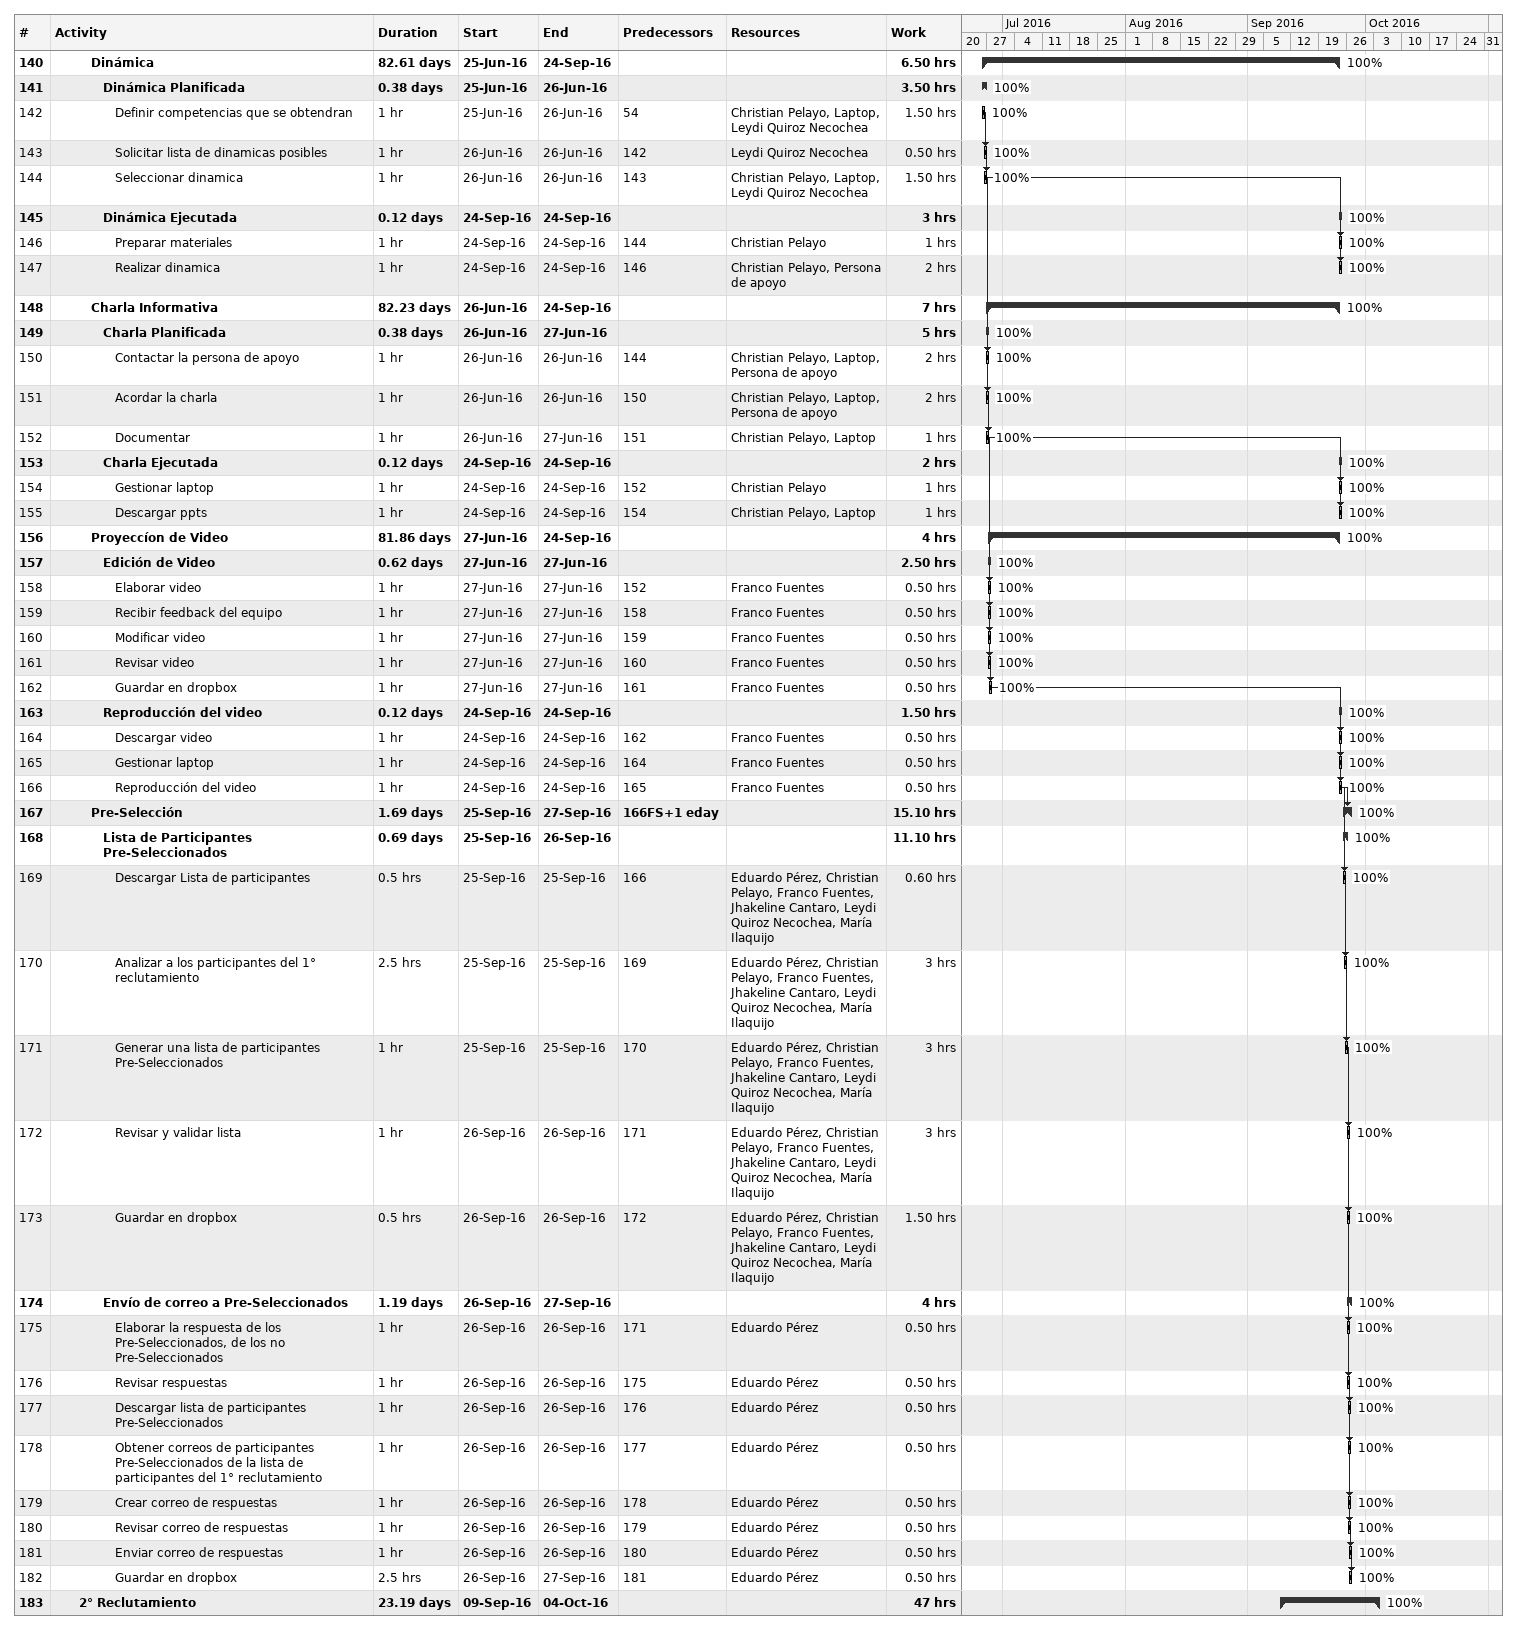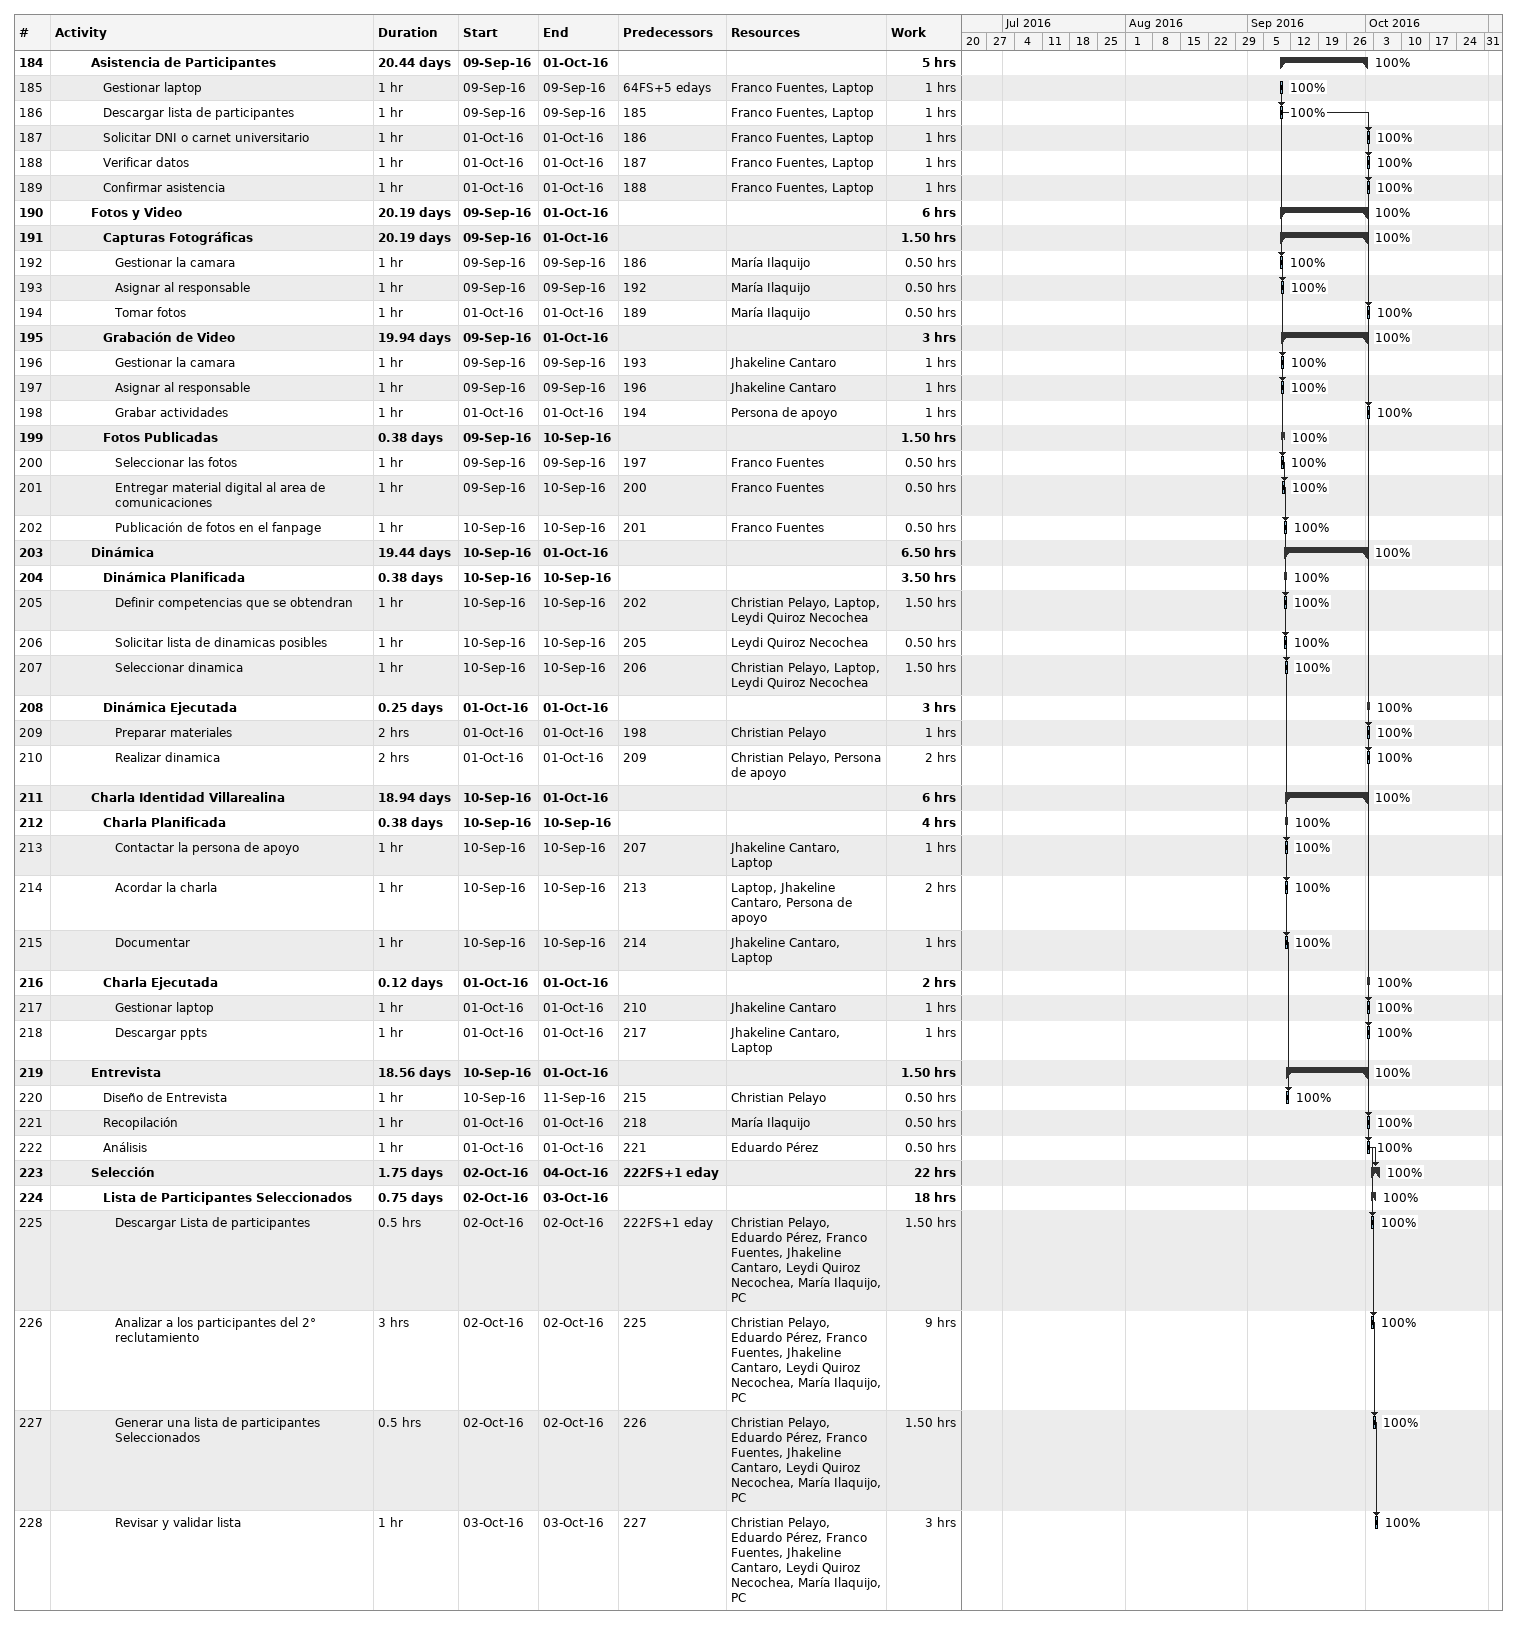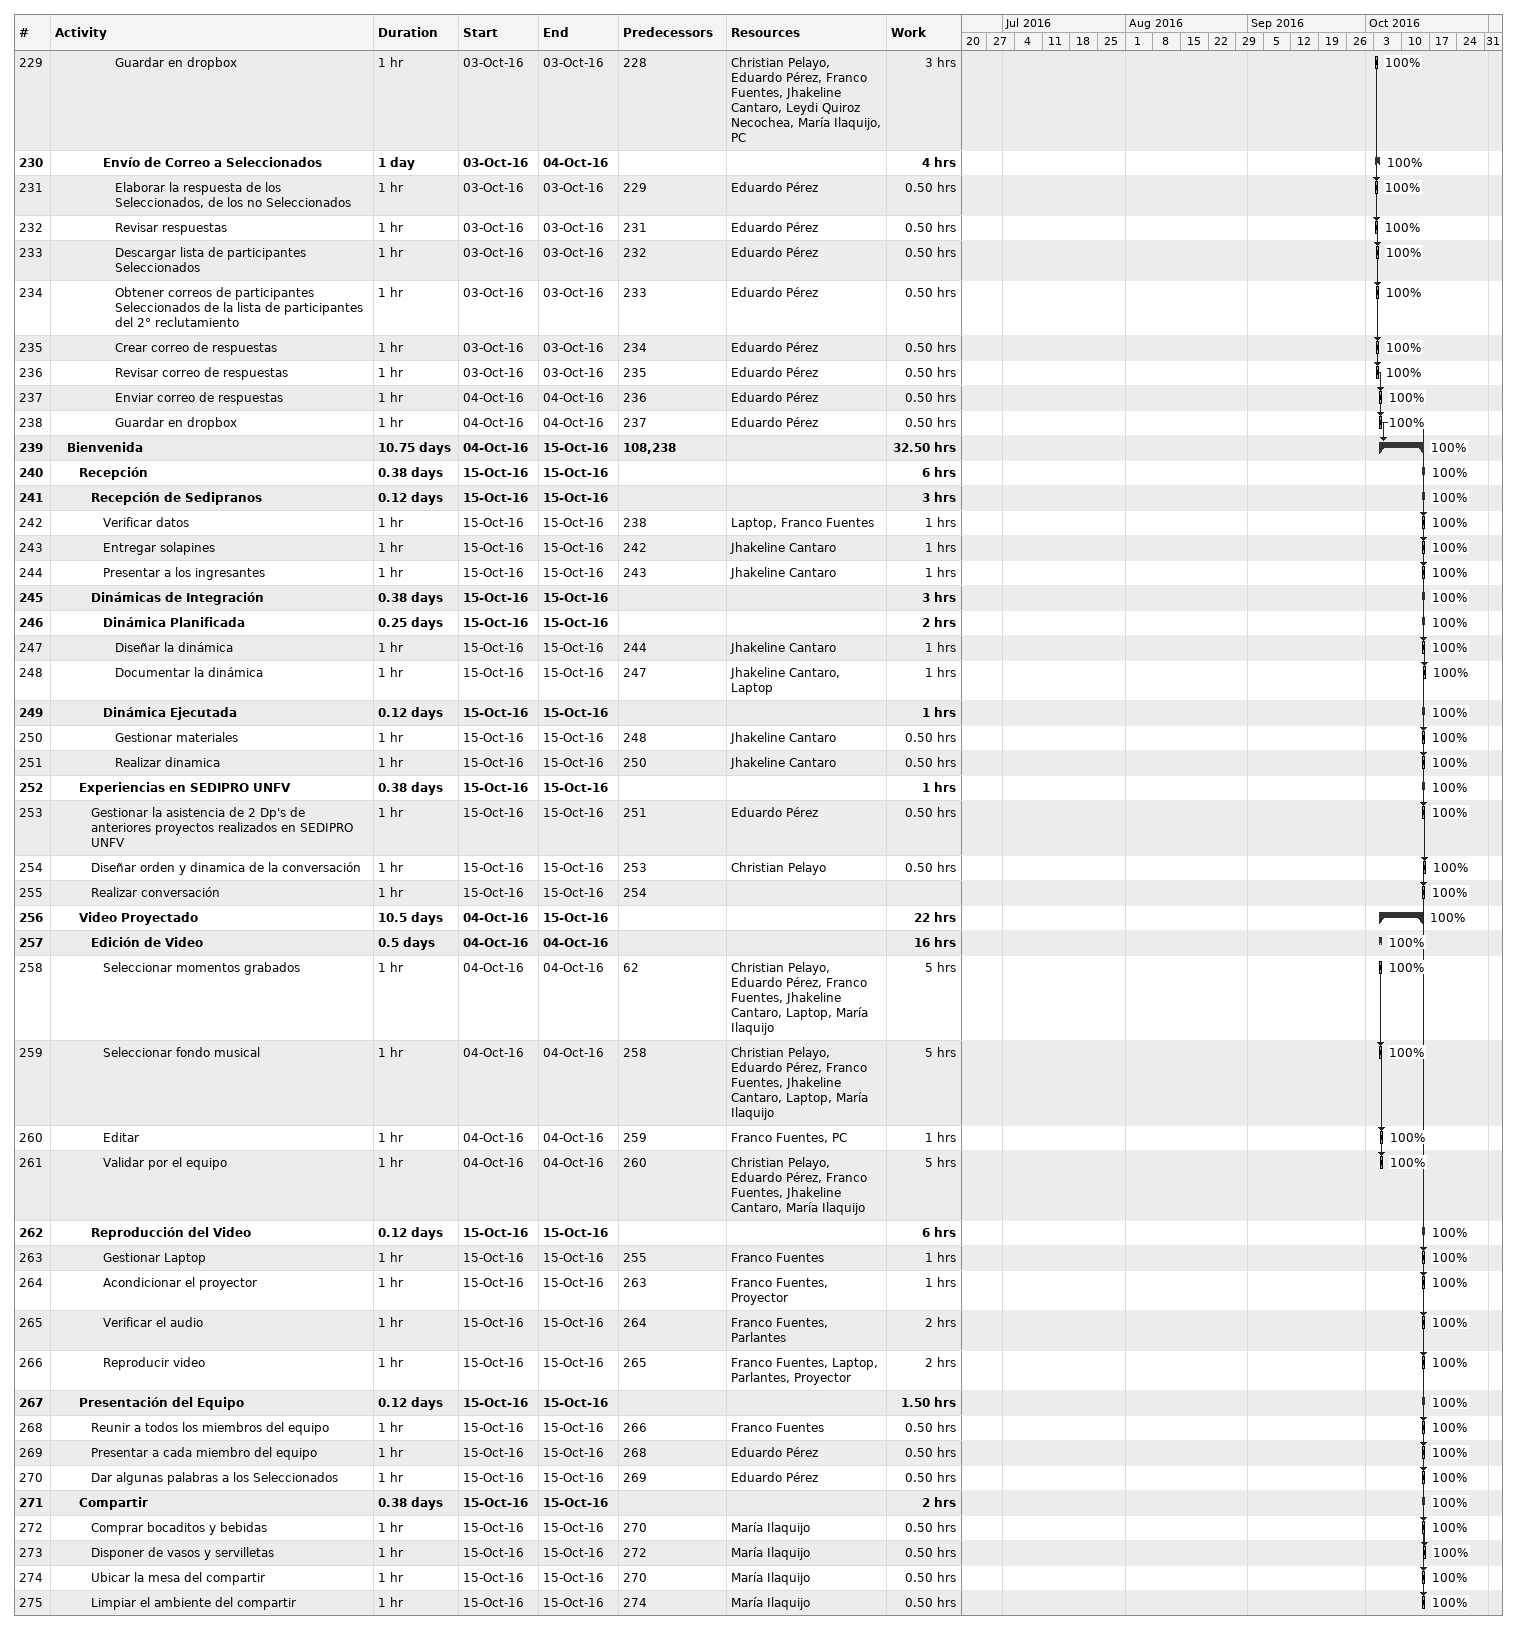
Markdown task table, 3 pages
| ID | Level | Task | Duration | Start | Finish | Predecessors | Resources | % complete | Work (h) |
|---|---|---|---|---|---|---|---|---|---|
| 140 | 4 | **Dinámica** | 82.61d | 2016-06-25 | 2016-09-24 |  |  | 100 | 6.50 |
| 141 | 5 | **Dinámica Planificada** | 0.38d | 2016-06-25 | 2016-06-26 |  |  | 100 | 3.50 |
| 142 | 6 | Definir competencias que se obtendran | 1h | 2016-06-25 | 2016-06-26 | 54 | Christian Pelayo, Laptop, Leydi Quiroz Necochea | 100 | 1.50 |
| 143 | 6 | Solicitar lista de dinamicas posibles | 1h | 2016-06-26 | 2016-06-26 | 142 | Leydi Quiroz Necochea | 100 | 0.50 |
| 144 | 6 | Seleccionar dinamica | 1h | 2016-06-26 | 2016-06-26 | 143 | Christian Pelayo, Laptop, Leydi Quiroz Necochea | 100 | 1.50 |
| 145 | 5 | **Dinámica Ejecutada** | 0.12d | 2016-09-24 | 2016-09-24 |  |  | 100 | 3 |
| 146 | 6 | Preparar materiales | 1h | 2016-09-24 | 2016-09-24 | 144 | Christian Pelayo | 100 | 1 |
| 147 | 6 | Realizar dinamica | 1h | 2016-09-24 | 2016-09-24 | 146 | Christian Pelayo, Persona de apoyo | 100 | 2 |
| 148 | 4 | **Charla Informativa** | 82.23d | 2016-06-26 | 2016-09-24 |  |  | 100 | 7 |
| 149 | 5 | **Charla Planificada** | 0.38d | 2016-06-26 | 2016-06-27 |  |  | 100 | 5 |
| 150 | 6 | Contactar la persona de apoyo | 1h | 2016-06-26 | 2016-06-26 | 144 | Christian Pelayo, Laptop, Persona de apoyo | 100 | 2 |
| 151 | 6 | Acordar la charla | 1h | 2016-06-26 | 2016-06-26 | 150 | Christian Pelayo, Laptop, Persona de apoyo | 100 | 2 |
| 152 | 6 | Documentar | 1h | 2016-06-26 | 2016-06-27 | 151 | Christian Pelayo, Laptop | 100 | 1 |
| 153 | 5 | **Charla Ejecutada** | 0.12d | 2016-09-24 | 2016-09-24 |  |  | 100 | 2 |
| 154 | 6 | Gestionar laptop | 1h | 2016-09-24 | 2016-09-24 | 152 | Christian Pelayo | 100 | 1 |
| 155 | 6 | Descargar ppts | 1h | 2016-09-24 | 2016-09-24 | 154 | Christian Pelayo, Laptop | 100 | 1 |
| 156 | 4 | **Proyeccíon de Video** | 81.86d | 2016-06-27 | 2016-09-24 |  |  | 100 | 4 |
| 157 | 5 | **Edición de Video** | 0.62d | 2016-06-27 | 2016-06-27 |  |  | 100 | 2.50 |
| 158 | 6 | Elaborar video | 1h | 2016-06-27 | 2016-06-27 | 152 | Franco Fuentes | 100 | 0.50 |
| 159 | 6 | Recibir feedback del equipo | 1h | 2016-06-27 | 2016-06-27 | 158 | Franco Fuentes | 100 | 0.50 |
| 160 | 6 | Modificar video | 1h | 2016-06-27 | 2016-06-27 | 159 | Franco Fuentes | 100 | 0.50 |
| 161 | 6 | Revisar video | 1h | 2016-06-27 | 2016-06-27 | 160 | Franco Fuentes | 100 | 0.50 |
| 162 | 6 | Guardar en dropbox | 1h | 2016-06-27 | 2016-06-27 | 161 | Franco Fuentes | 100 | 0.50 |
| 163 | 5 | **Reproducción del video** | 0.12d | 2016-09-24 | 2016-09-24 |  |  | 100 | 1.50 |
| 164 | 6 | Descargar video | 1h | 2016-09-24 | 2016-09-24 | 162 | Franco Fuentes | 100 | 0.50 |
| 165 | 6 | Gestionar laptop | 1h | 2016-09-24 | 2016-09-24 | 164 | Franco Fuentes | 100 | 0.50 |
| 166 | 6 | Reproducción del video | 1h | 2016-09-24 | 2016-09-24 | 165 | Franco Fuentes | 100 | 0.50 |
| 167 | 4 | **Pre-Selección** | 1.69d | 2016-09-25 | 2016-09-27 | 166FS+1ed |  | 100 | 15.10 |
| 168 | 5 | **Lista de Participantes Pre-Seleccionados** | 0.69d | 2016-09-25 | 2016-09-26 |  |  | 100 | 11.10 |
| 169 | 6 | Descargar Lista de participantes | 0.5h | 2016-09-25 | 2016-09-25 | 166 | Eduardo Pérez, Christian Pelayo, Franco Fuentes, Jhakeline Cantaro, Leydi Quiroz Necochea, María Ilaquijo | 100 | 0.60 |
| 170 | 6 | Analizar a los participantes del 1° reclutamiento | 2.5h | 2016-09-25 | 2016-09-25 | 169 | Eduardo Pérez, Christian Pelayo, Franco Fuentes, Jhakeline Cantaro, Leydi Quiroz Necochea, María Ilaquijo | 100 | 3 |
| 171 | 6 | Generar una lista de participantes Pre-Seleccionados | 1h | 2016-09-25 | 2016-09-25 | 170 | Eduardo Pérez, Christian Pelayo, Franco Fuentes, Jhakeline Cantaro, Leydi Quiroz Necochea, María Ilaquijo | 100 | 3 |
| 172 | 6 | Revisar y validar lista | 1h | 2016-09-26 | 2016-09-26 | 171 | Eduardo Pérez, Christian Pelayo, Franco Fuentes, Jhakeline Cantaro, Leydi Quiroz Necochea, María Ilaquijo | 100 | 3 |
| 173 | 6 | Guardar en dropbox | 0.5h | 2016-09-26 | 2016-09-26 | 172 | Eduardo Pérez, Christian Pelayo, Franco Fuentes, Jhakeline Cantaro, Leydi Quiroz Necochea, María Ilaquijo | 100 | 1.50 |
| 174 | 5 | **Envío de correo a Pre-Seleccionados** | 1.19d | 2016-09-26 | 2016-09-27 |  |  | 100 | 4 |
| 175 | 6 | Elaborar la respuesta de los Pre-Seleccionados, de los no Pre-Seleccionados | 1h | 2016-09-26 | 2016-09-26 | 171 | Eduardo Pérez | 100 | 0.50 |
| 176 | 6 | Revisar respuestas | 1h | 2016-09-26 | 2016-09-26 | 175 | Eduardo Pérez | 100 | 0.50 |
| 177 | 6 | Descargar lista de participantes Pre-Seleccionados | 1h | 2016-09-26 | 2016-09-26 | 176 | Eduardo Pérez | 100 | 0.50 |
| 178 | 6 | Obtener correos de participantes Pre-Seleccionados de la lista de participantes del 1° reclutamiento | 1h | 2016-09-26 | 2016-09-26 | 177 | Eduardo Pérez | 100 | 0.50 |
| 179 | 6 | Crear correo de respuestas | 1h | 2016-09-26 | 2016-09-26 | 178 | Eduardo Pérez | 100 | 0.50 |
| 180 | 6 | Revisar correo de respuestas | 1h | 2016-09-26 | 2016-09-26 | 179 | Eduardo Pérez | 100 | 0.50 |
| 181 | 6 | Enviar correo de respuestas | 1h | 2016-09-26 | 2016-09-26 | 180 | Eduardo Pérez | 100 | 0.50 |
| 182 | 6 | Guardar en dropbox | 2.5h | 2016-09-26 | 2016-09-27 | 181 | Eduardo Pérez | 100 | 0.50 |
| 183 | 3 | **2° Reclutamiento** | 23.19d | 2016-09-09 | 2016-10-04 |  |  | 100 | 47 |
| 184 | 4 | **Asistencia de Participantes** | 20.44d | 2016-09-09 | 2016-10-01 |  |  | 100 | 5 |
| 185 | 5 | Gestionar laptop | 1h | 2016-09-09 | 2016-09-09 | 64FS+5ed | Franco Fuentes, Laptop | 100 | 1 |
| 186 | 5 | Descargar lista de participantes | 1h | 2016-09-09 | 2016-09-09 | 185 | Franco Fuentes, Laptop | 100 | 1 |
| 187 | 5 | Solicitar DNI o carnet universitario | 1h | 2016-10-01 | 2016-10-01 | 186 | Franco Fuentes, Laptop | 100 | 1 |
| 188 | 5 | Verificar datos | 1h | 2016-10-01 | 2016-10-01 | 187 | Franco Fuentes, Laptop | 100 | 1 |
| 189 | 5 | Confirmar asistencia | 1h | 2016-10-01 | 2016-10-01 | 188 | Franco Fuentes, Laptop | 100 | 1 |
| 190 | 4 | **Fotos y Video** | 20.19d | 2016-09-09 | 2016-10-01 |  |  | 100 | 6 |
| 191 | 5 | **Capturas Fotográficas** | 20.19d | 2016-09-09 | 2016-10-01 |  |  | 100 | 1.50 |
| 192 | 6 | Gestionar la camara | 1h | 2016-09-09 | 2016-09-09 | 186 | María Ilaquijo | 100 | 0.50 |
| 193 | 6 | Asignar al responsable | 1h | 2016-09-09 | 2016-09-09 | 192 | María Ilaquijo | 100 | 0.50 |
| 194 | 6 | Tomar fotos | 1h | 2016-10-01 | 2016-10-01 | 189 | María Ilaquijo | 100 | 0.50 |
| 195 | 5 | **Grabación de Video** | 19.94d | 2016-09-09 | 2016-10-01 |  |  | 100 | 3 |
| 196 | 6 | Gestionar la camara | 1h | 2016-09-09 | 2016-09-09 | 193 | Jhakeline Cantaro | 100 | 1 |
| 197 | 6 | Asignar al responsable | 1h | 2016-09-09 | 2016-09-09 | 196 | Jhakeline Cantaro | 100 | 1 |
| 198 | 6 | Grabar actividades | 1h | 2016-10-01 | 2016-10-01 | 194 | Persona de apoyo | 100 | 1 |
| 199 | 5 | **Fotos Publicadas** | 0.38d | 2016-09-09 | 2016-09-10 |  |  | 100 | 1.50 |
| 200 | 6 | Seleccionar las fotos | 1h | 2016-09-09 | 2016-09-09 | 197 | Franco Fuentes | 100 | 0.50 |
| 201 | 6 | Entregar material digital al area de comunicaciones | 1h | 2016-09-09 | 2016-09-10 | 200 | Franco Fuentes | 100 | 0.50 |
| 202 | 6 | Publicación de fotos en el fanpage | 1h | 2016-09-10 | 2016-09-10 | 201 | Franco Fuentes | 100 | 0.50 |
| 203 | 4 | **Dinámica** | 19.44d | 2016-09-10 | 2016-10-01 |  |  | 100 | 6.50 |
| 204 | 5 | **Dinámica Planificada** | 0.38d | 2016-09-10 | 2016-09-10 |  |  | 100 | 3.50 |
| 205 | 6 | Definir competencias que se obtendran | 1h | 2016-09-10 | 2016-09-10 | 202 | Christian Pelayo, Laptop, Leydi Quiroz Necochea | 100 | 1.50 |
| 206 | 6 | Solicitar lista de dinamicas posibles | 1h | 2016-09-10 | 2016-09-10 | 205 | Leydi Quiroz Necochea | 100 | 0.50 |
| 207 | 6 | Seleccionar dinamica | 1h | 2016-09-10 | 2016-09-10 | 206 | Christian Pelayo, Laptop, Leydi Quiroz Necochea | 100 | 1.50 |
| 208 | 5 | **Dinámica Ejecutada** | 0.25d | 2016-10-01 | 2016-10-01 |  |  | 100 | 3 |
| 209 | 6 | Preparar materiales | 2h | 2016-10-01 | 2016-10-01 | 198 | Christian Pelayo | 100 | 1 |
| 210 | 6 | Realizar dinamica | 2h | 2016-10-01 | 2016-10-01 | 209 | Christian Pelayo, Persona de apoyo | 100 | 2 |
| 211 | 4 | **Charla Identidad Villarealina** | 18.94d | 2016-09-10 | 2016-10-01 |  |  | 100 | 6 |
| 212 | 5 | **Charla Planificada** | 0.38d | 2016-09-10 | 2016-09-10 |  |  | 100 | 4 |
| 213 | 6 | Contactar la persona de apoyo | 1h | 2016-09-10 | 2016-09-10 | 207 | Jhakeline Cantaro, Laptop | 100 | 1 |
| 214 | 6 | Acordar la charla | 1h | 2016-09-10 | 2016-09-10 | 213 | Laptop, Jhakeline Cantaro, Persona de apoyo | 100 | 2 |
| 215 | 6 | Documentar | 1h | 2016-09-10 | 2016-09-10 | 214 | Jhakeline Cantaro, Laptop | 100 | 1 |
| 216 | 5 | **Charla Ejecutada** | 0.12d | 2016-10-01 | 2016-10-01 |  |  | 100 | 2 |
| 217 | 6 | Gestionar laptop | 1h | 2016-10-01 | 2016-10-01 | 210 | Jhakeline Cantaro | 100 | 1 |
| 218 | 6 | Descargar ppts | 1h | 2016-10-01 | 2016-10-01 | 217 | Jhakeline Cantaro, Laptop | 100 | 1 |
| 219 | 4 | **Entrevista** | 18.56d | 2016-09-10 | 2016-10-01 |  |  | 100 | 1.50 |
| 220 | 5 | Diseño de Entrevista | 1h | 2016-09-10 | 2016-09-11 | 215 | Christian Pelayo | 100 | 0.50 |
| 221 | 5 | Recopilación | 1h | 2016-10-01 | 2016-10-01 | 218 | María Ilaquijo | 100 | 0.50 |
| 222 | 5 | Análisis | 1h | 2016-10-01 | 2016-10-01 | 221 | Eduardo Pérez | 100 | 0.50 |
| 223 | 4 | **Selección** | 1.75d | 2016-10-02 | 2016-10-04 | 222FS+1ed |  | 100 | 22 |
| 224 | 5 | **Lista de Participantes Seleccionados** | 0.75d | 2016-10-02 | 2016-10-03 |  |  | 100 | 18 |
| 225 | 6 | Descargar Lista de participantes | 0.5h | 2016-10-02 | 2016-10-02 | 222FS+1ed | Christian Pelayo, Eduardo Pérez, Franco Fuentes, Jhakeline Cantaro, Leydi Quiroz Necochea, María Ilaquijo, PC | 100 | 1.50 |
| 226 | 6 | Analizar a los participantes del 2° reclutamiento | 3h | 2016-10-02 | 2016-10-02 | 225 | Christian Pelayo, Eduardo Pérez, Franco Fuentes, Jhakeline Cantaro, Leydi Quiroz Necochea, María Ilaquijo, PC | 100 | 9 |
| 227 | 6 | Generar una lista de participantes Seleccionados | 0.5h | 2016-10-02 | 2016-10-02 | 226 | Christian Pelayo, Eduardo Pérez, Franco Fuentes, Jhakeline Cantaro, Leydi Quiroz Necochea, María Ilaquijo, PC | 100 | 1.50 |
| 228 | 6 | Revisar y validar lista | 1h | 2016-10-03 | 2016-10-03 | 227 | Christian Pelayo, Eduardo Pérez, Franco Fuentes, Jhakeline Cantaro, Leydi Quiroz Necochea, María Ilaquijo, PC | 100 | 3 |
| 229 | 6 | Guardar en dropbox | 1h | 2016-10-03 | 2016-10-03 | 228 | Christian Pelayo, Eduardo Pérez, Franco Fuentes, Jhakeline Cantaro, Leydi Quiroz Necochea, María Ilaquijo, PC | 100 | 3 |
| 230 | 5 | **Envío de Correo a Seleccionados** | 1d | 2016-10-03 | 2016-10-04 |  |  | 100 | 4 |
| 231 | 6 | Elaborar la respuesta de los Seleccionados, de los no Seleccionados | 1h | 2016-10-03 | 2016-10-03 | 229 | Eduardo Pérez | 100 | 0.50 |
| 232 | 6 | Revisar respuestas | 1h | 2016-10-03 | 2016-10-03 | 231 | Eduardo Pérez | 100 | 0.50 |
| 233 | 6 | Descargar lista de participantes Seleccionados | 1h | 2016-10-03 | 2016-10-03 | 232 | Eduardo Pérez | 100 | 0.50 |
| 234 | 6 | Obtener correos de participantes Seleccionados de la lista de participantes del 2° reclutamiento | 1h | 2016-10-03 | 2016-10-03 | 233 | Eduardo Pérez | 100 | 0.50 |
| 235 | 6 | Crear correo de respuestas | 1h | 2016-10-03 | 2016-10-03 | 234 | Eduardo Pérez | 100 | 0.50 |
| 236 | 6 | Revisar correo de respuestas | 1h | 2016-10-03 | 2016-10-03 | 235 | Eduardo Pérez | 100 | 0.50 |
| 237 | 6 | Enviar correo de respuestas | 1h | 2016-10-04 | 2016-10-04 | 236 | Eduardo Pérez | 100 | 0.50 |
| 238 | 6 | Guardar en dropbox | 1h | 2016-10-04 | 2016-10-04 | 237 | Eduardo Pérez | 100 | 0.50 |
| 239 | 2 | **Bienvenida** | 10.75d | 2016-10-04 | 2016-10-15 | 108, 238 |  | 100 | 32.50 |
| 240 | 3 | **Recepción** | 0.38d | 2016-10-15 | 2016-10-15 |  |  | 100 | 6 |
| 241 | 4 | **Recepción de Sedipranos** | 0.12d | 2016-10-15 | 2016-10-15 |  |  | 100 | 3 |
| 242 | 5 | Verificar datos | 1h | 2016-10-15 | 2016-10-15 | 238 | Laptop, Franco Fuentes | 100 | 1 |
| 243 | 5 | Entregar solapines | 1h | 2016-10-15 | 2016-10-15 | 242 | Jhakeline Cantaro | 100 | 1 |
| 244 | 5 | Presentar a los ingresantes | 1h | 2016-10-15 | 2016-10-15 | 243 | Jhakeline Cantaro | 100 | 1 |
| 245 | 4 | **Dinámicas de Integración** | 0.38d | 2016-10-15 | 2016-10-15 |  |  | 100 | 3 |
| 246 | 5 | **Dinámica Planificada** | 0.25d | 2016-10-15 | 2016-10-15 |  |  | 100 | 2 |
| 247 | 6 | Diseñar la dinámica | 1h | 2016-10-15 | 2016-10-15 | 244 | Jhakeline Cantaro | 100 | 1 |
| 248 | 6 | Documentar la dinámica | 1h | 2016-10-15 | 2016-10-15 | 247 | Jhakeline Cantaro, Laptop | 100 | 1 |
| 249 | 5 | **Dinámica Ejecutada** | 0.12d | 2016-10-15 | 2016-10-15 |  |  | 100 | 1 |
| 250 | 6 | Gestionar materiales | 1h | 2016-10-15 | 2016-10-15 | 248 | Jhakeline Cantaro | 100 | 0.50 |
| 251 | 6 | Realizar dinamica | 1h | 2016-10-15 | 2016-10-15 | 250 | Jhakeline Cantaro | 100 | 0.50 |
| 252 | 3 | **Experiencias en SEDIPRO UNFV** | 0.38d | 2016-10-15 | 2016-10-15 |  |  | 100 | 1 |
| 253 | 4 | Gestionar la asistencia de 2 Dp's de anteriores proyectos realizados en SEDIPRO UNFV | 1h | 2016-10-15 | 2016-10-15 | 251 | Eduardo Pérez | 100 | 0.50 |
| 254 | 4 | Diseñar orden y dinamica de la conversación | 1h | 2016-10-15 | 2016-10-15 | 253 | Christian Pelayo | 100 | 0.50 |
| 255 | 4 | Realizar conversación | 1h | 2016-10-15 | 2016-10-15 | 254 |  | 100 |  |
| 256 | 3 | **Video Proyectado** | 10.5d | 2016-10-04 | 2016-10-15 |  |  | 100 | 22 |
| 257 | 4 | **Edición de Video** | 0.5d | 2016-10-04 | 2016-10-04 |  |  | 100 | 16 |
| 258 | 5 | Seleccionar momentos grabados | 1h | 2016-10-04 | 2016-10-04 | 62 | Christian Pelayo, Eduardo Pérez, Franco Fuentes, Jhakeline Cantaro, Laptop, María Ilaquijo | 100 | 5 |
| 259 | 5 | Seleccionar fondo musical | 1h | 2016-10-04 | 2016-10-04 | 258 | Christian Pelayo, Eduardo Pérez, Franco Fuentes, Jhakeline Cantaro, Laptop, María Ilaquijo | 100 | 5 |
| 260 | 5 | Editar | 1h | 2016-10-04 | 2016-10-04 | 259 | Franco Fuentes, PC | 100 | 1 |
| 261 | 5 | Validar por el equipo | 1h | 2016-10-04 | 2016-10-04 | 260 | Christian Pelayo, Eduardo Pérez, Franco Fuentes, Jhakeline Cantaro, María Ilaquijo | 100 | 5 |
| 262 | 4 | **Reproducción del Video** | 0.12d | 2016-10-15 | 2016-10-15 |  |  | 100 | 6 |
| 263 | 5 | Gestionar Laptop | 1h | 2016-10-15 | 2016-10-15 | 255 | Franco Fuentes | 100 | 1 |
| 264 | 5 | Acondicionar el proyector | 1h | 2016-10-15 | 2016-10-15 | 263 | Franco Fuentes, Proyector | 100 | 1 |
| 265 | 5 | Verificar el audio | 1h | 2016-10-15 | 2016-10-15 | 264 | Franco Fuentes, Parlantes | 100 | 2 |
| 266 | 5 | Reproducir video | 1h | 2016-10-15 | 2016-10-15 | 265 | Franco Fuentes, Laptop, Parlantes, Proyector | 100 | 2 |
| 267 | 3 | **Presentación del Equipo** | 0.12d | 2016-10-15 | 2016-10-15 |  |  | 100 | 1.50 |
| 268 | 4 | Reunir a todos los miembros del equipo | 1h | 2016-10-15 | 2016-10-15 | 266 | Franco Fuentes | 100 | 0.50 |
| 269 | 4 | Presentar a cada miembro del equipo | 1h | 2016-10-15 | 2016-10-15 | 268 | Eduardo Pérez | 100 | 0.50 |
| 270 | 4 | Dar algunas palabras a los Seleccionados | 1h | 2016-10-15 | 2016-10-15 | 269 | Eduardo Pérez | 100 | 0.50 |
| 271 | 3 | **Compartir** | 0.38d | 2016-10-15 | 2016-10-15 |  |  | 100 | 2 |
| 272 | 4 | Comprar bocaditos y bebidas | 1h | 2016-10-15 | 2016-10-15 | 270 | María Ilaquijo | 100 | 0.50 |
| 273 | 4 | Disponer de vasos y servilletas | 1h | 2016-10-15 | 2016-10-15 | 272 | María Ilaquijo | 100 | 0.50 |
| 274 | 4 | Ubicar la mesa del compartir | 1h | 2016-10-15 | 2016-10-15 | 270 | María Ilaquijo | 100 | 0.50 |
| 275 | 4 | Limpiar el ambiente del compartir | 1h | 2016-10-15 | 2016-10-15 | 274 | María Ilaquijo | 100 | 0.50 |
